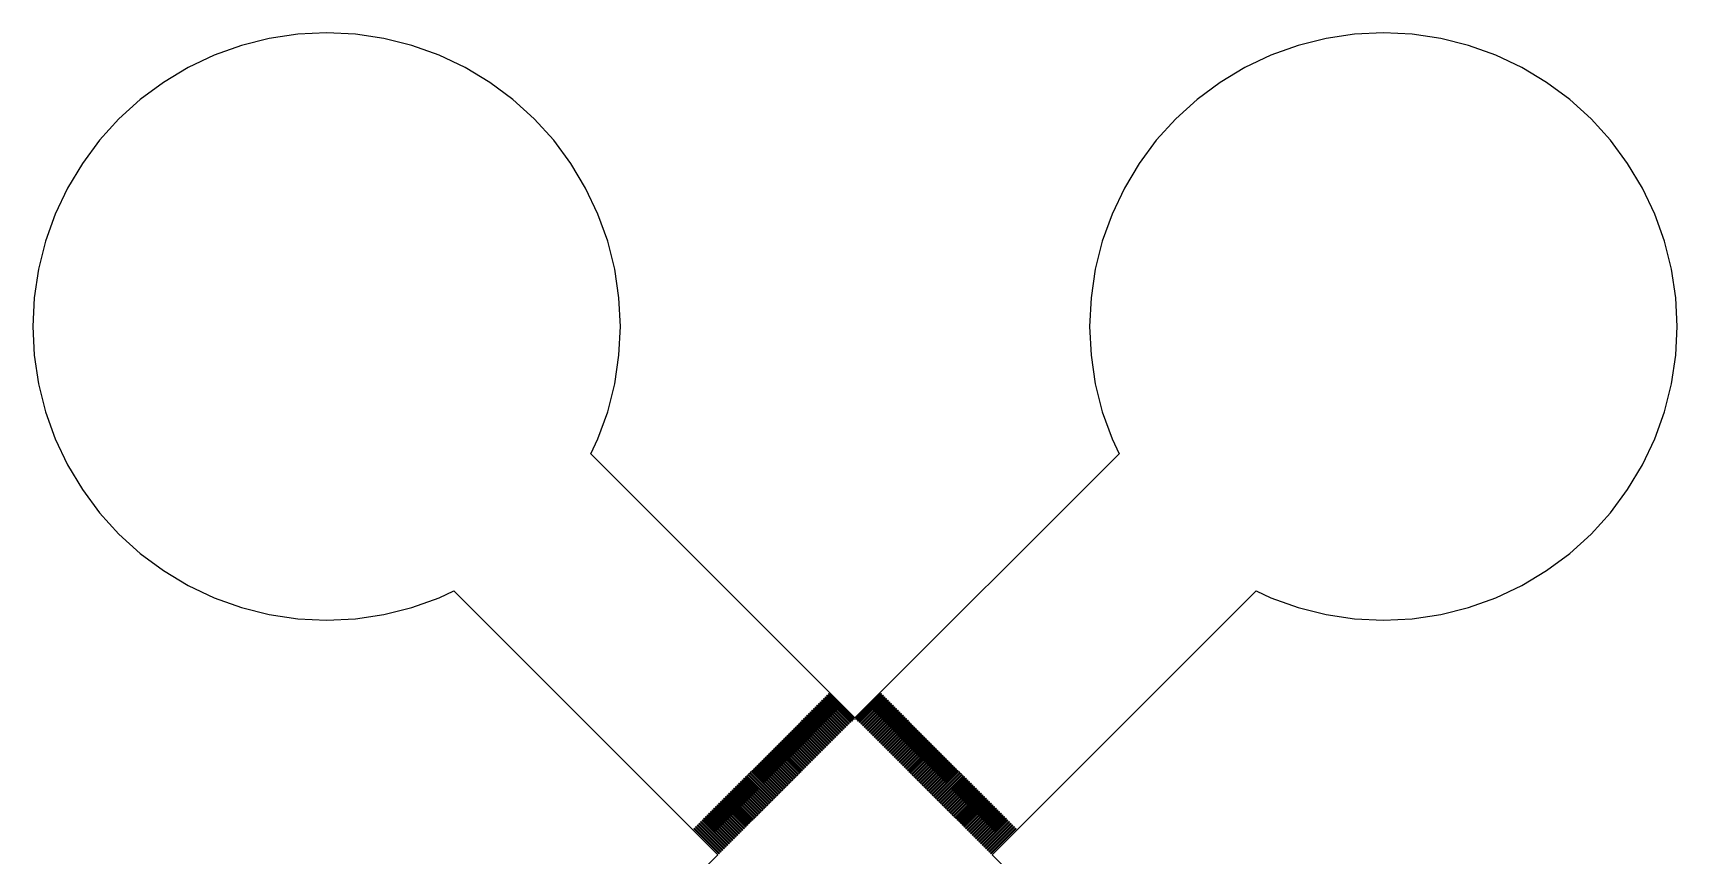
# Model space of a CAD drawing. Extents: x -73 to 181, y -8 to 80.
# Drawn here: x 2 to 16, y 63 to 70 of the extents above; entities that cross this region are included whole.
import ezdxf

# ---------------------------------------------------------------- set-up
doc = ezdxf.new("R2010")
doc.units = 0

msp = doc.modelspace()

# ---------------------------------------------------------------- linework, layer by layer
for p, q in [((4.25775, 69.9851), (4.01508, 69.9491)), ((4.50279, 69.9972), (4.25775, 69.9851)), ((4.74786, 69.9851), (4.50279, 69.9972)), ((4.99052, 69.9491), (4.74786, 69.9851)), ((13.2521, 69.9851), (13.0095, 69.9491)), ((13.4972, 69.9972), (13.2521, 69.9851)), ((13.7422, 69.9851), (13.4972, 69.9972)), ((13.9849, 69.9491), (13.7422, 69.9851)), ((3.77708, 69.8895), (3.54608, 69.8069)), ((4.01508, 69.9491), (3.77708, 69.8895)), ((5.22852, 69.8895), (4.99052, 69.9491)), ((5.45952, 69.8069), (5.22852, 69.8895)), ((12.7715, 69.8895), (12.5405, 69.8069)), ((13.0095, 69.9491), (12.7715, 69.8895)), ((14.2229, 69.8895), (13.9849, 69.9491)), ((14.4539, 69.8069), (14.2229, 69.8895)), ((3.3243, 69.702), (3.11388, 69.5759)), ((3.54608, 69.8069), (3.3243, 69.702)), ((5.6813, 69.702), (5.45952, 69.8069)), ((5.89172, 69.5759), (5.6813, 69.702)), ((12.3187, 69.702), (12.1083, 69.5759)), ((12.5405, 69.8069), (12.3187, 69.702)), ((14.6757, 69.702), (14.4539, 69.8069)), ((14.8861, 69.5759), (14.6757, 69.702)), ((3.11388, 69.5759), (2.91681, 69.4297)), ((6.08879, 69.4297), (5.89172, 69.5759)), ((12.1083, 69.5759), (11.9112, 69.4297)), ((15.0832, 69.4297), (14.8861, 69.5759)), ((2.91681, 69.4297), (2.73503, 69.265)), ((6.27058, 69.265), (6.08879, 69.4297)), ((11.9112, 69.4297), (11.7294, 69.265)), ((15.265, 69.265), (15.0832, 69.4297)), ((2.73503, 69.265), (2.57027, 69.0832)), ((6.43535, 69.0832), (6.27058, 69.265)), ((11.7294, 69.265), (11.5647, 69.0832)), ((15.4297, 69.0832), (15.265, 69.265)), ((2.57027, 69.0832), (2.42413, 68.8861)), ((6.58148, 68.8861), (6.43535, 69.0832)), ((11.5647, 69.0832), (11.4185, 68.8861)), ((15.5759, 68.8861), (15.4297, 69.0832)), ((2.42413, 68.8861), (2.29799, 68.6757)), ((6.70761, 68.6757), (6.58148, 68.8861)), ((11.4185, 68.8861), (11.2924, 68.6757)), ((15.702, 68.6757), (15.5759, 68.8861)), ((2.29799, 68.6757), (2.19312, 68.4539)), ((6.8125, 68.4539), (6.70761, 68.6757)), ((11.2924, 68.6757), (11.1875, 68.4539)), ((15.8069, 68.4539), (15.702, 68.6757)), ((2.19312, 68.4539), (2.11046, 68.2229)), ((6.89516, 68.2229), (6.8125, 68.4539)), ((11.1875, 68.4539), (11.1048, 68.2229)), ((15.8895, 68.2229), (15.8069, 68.4539)), ((2.11046, 68.2229), (2.05084, 67.9849)), ((6.95476, 67.9849), (6.89516, 68.2229)), ((11.1048, 68.2229), (11.0452, 67.9849)), ((15.9491, 67.9849), (15.8895, 68.2229)), ((2.05084, 67.9849), (2.01485, 67.7422)), ((6.99078, 67.7422), (6.95476, 67.9849)), ((11.0452, 67.9849), (11.0092, 67.7422)), ((15.9851, 67.7422), (15.9491, 67.9849)), ((2.01485, 67.7422), (2.00281, 67.4972)), ((7.00281, 67.4972), (6.99078, 67.7422)), ((11.0092, 67.7422), (10.9972, 67.4972)), ((15.9972, 67.4972), (15.9851, 67.7422)), ((2.00281, 67.4972), (2.01485, 67.2521)), ((6.99077, 67.2521), (7.00281, 67.4972)), ((10.9972, 67.4972), (11.0092, 67.2521)), ((15.9851, 67.2521), (15.9972, 67.4972)), ((2.01485, 67.2521), (2.05084, 67.0095)), ((6.95477, 67.0094), (6.99077, 67.2521)), ((11.0092, 67.2521), (11.0452, 67.0094)), ((15.9491, 67.0095), (15.9851, 67.2521)), ((2.05084, 67.0095), (2.11046, 66.7715)), ((6.89516, 66.7715), (6.95477, 67.0094)), ((11.0452, 67.0094), (11.1048, 66.7715)), ((15.8895, 66.7715), (15.9491, 67.0095)), ((2.11046, 66.7715), (2.19312, 66.5405)), ((6.8125, 66.5405), (6.89516, 66.7715)), ((11.1048, 66.7715), (11.1875, 66.5405)), ((15.8069, 66.5405), (15.8895, 66.7715)), ((2.19312, 66.5405), (2.29799, 66.3187)), ((6.7527, 66.414), (6.8125, 66.5405)), ((11.1875, 66.5405), (11.2473, 66.414)), ((15.702, 66.3187), (15.8069, 66.5405)), ((9, 64.1667), (6.7527, 66.414)), ((11.2473, 66.414), (9, 64.1667)), ((2.29799, 66.3187), (2.42413, 66.1083)), ((15.5759, 66.1083), (15.702, 66.3187)), ((2.42413, 66.1083), (2.57027, 65.9112)), ((15.4297, 65.9112), (15.5759, 66.1083)), ((2.57027, 65.9112), (2.73503, 65.7294)), ((15.265, 65.7294), (15.4297, 65.9112)), ((2.73503, 65.7294), (2.91682, 65.5647)), ((15.0832, 65.5647), (15.265, 65.7294)), ((2.91682, 65.5647), (3.11388, 65.4185)), ((14.8861, 65.4185), (15.0832, 65.5647)), ((3.11388, 65.4185), (3.32431, 65.2924)), ((14.6757, 65.2924), (14.8861, 65.4185)), ((3.32431, 65.2924), (3.5461, 65.1875)), ((5.45953, 65.1875), (5.58597, 65.2473)), ((5.58597, 65.2473), (7.83327, 63)), ((10.1667, 63), (12.414, 65.2473)), ((12.414, 65.2473), (12.5405, 65.1875)), ((14.4539, 65.1875), (14.6757, 65.2924)), ((3.5461, 65.1875), (3.7771, 65.1048)), ((3.7771, 65.1048), (4.01508, 65.0452)), ((4.99055, 65.0452), (5.22853, 65.1048)), ((5.22853, 65.1048), (5.45953, 65.1875)), ((12.5405, 65.1875), (12.7715, 65.1048)), ((12.7715, 65.1048), (13.0094, 65.0452)), ((13.9849, 65.0452), (14.2229, 65.1048)), ((14.2229, 65.1048), (14.4539, 65.1875)), ((4.01508, 65.0452), (4.25777, 65.0092)), ((4.25777, 65.0092), (4.50282, 64.9972)), ((4.50282, 64.9972), (4.74788, 65.0092)), ((4.74788, 65.0092), (4.99055, 65.0452)), ((13.0094, 65.0452), (13.2521, 65.0092)), ((13.2521, 65.0092), (13.4972, 64.9972)), ((13.4972, 64.9972), (13.7422, 65.0092)), ((13.7422, 65.0092), (13.9849, 65.0452)), ((8.64645, 64.2374), (8.65352, 64.2445)), ((8.85857, 64.0253), (8.64645, 64.2374)), ((8.65352, 64.2445), (8.86565, 64.0324)), ((8.66058, 64.2516), (8.66766, 64.2586)), ((8.87271, 64.0394), (8.66058, 64.2516)), ((8.66766, 64.2586), (8.87979, 64.0465)), ((8.67473, 64.2657), (8.68179, 64.2728)), ((8.88686, 64.0536), (8.67473, 64.2657)), ((8.68179, 64.2728), (8.89392, 64.0606)), ((8.68887, 64.2798), (8.69594, 64.2869)), ((8.901, 64.0677), (8.68887, 64.2798)), ((8.69594, 64.2869), (8.90807, 64.0748)), ((8.703, 64.294), (8.71008, 64.3011)), ((8.91513, 64.0818), (8.703, 64.294)), ((8.71008, 64.3011), (8.92221, 64.0889)), ((8.71715, 64.3081), (8.72423, 64.3152)), ((8.92928, 64.096), (8.71715, 64.3081)), ((8.72423, 64.3152), (8.93634, 64.1031)), ((8.73129, 64.3223), (8.73837, 64.3293)), ((8.94342, 64.1101), (8.73129, 64.3223)), ((8.73837, 64.3293), (8.95049, 64.1172)), ((8.74544, 64.3364), (8.75252, 64.3435)), ((8.95757, 64.1243), (8.74544, 64.3364)), ((8.75252, 64.3435), (8.96463, 64.1314)), ((8.75958, 64.3506), (8.76666, 64.3576)), ((8.97169, 64.1384), (8.75958, 64.3506)), ((8.76666, 64.3576), (8.97878, 64.1455)), ((8.77373, 64.3647), (8.78079, 64.3718)), ((8.98584, 64.1526), (8.77373, 64.3647)), ((8.78079, 64.3718), (8.99292, 64.1596)), ((9.00708, 64.1596), (9.21921, 64.3718)), ((9.22627, 64.3647), (9.01414, 64.1526)), ((9.02121, 64.1455), (9.23334, 64.3576)), ((9.24042, 64.3506), (9.02829, 64.1384)), ((9.03535, 64.1314), (9.24748, 64.3435)), ((9.25455, 64.3364), (9.04242, 64.1243)), ((9.0495, 64.1172), (9.26163, 64.3293)), ((9.26869, 64.3223), (9.05656, 64.1102)), ((9.06364, 64.1031), (9.27577, 64.3152)), ((9.28284, 64.3081), (9.07071, 64.096)), ((9.07777, 64.0889), (9.2899, 64.3011)), ((9.29698, 64.294), (9.08485, 64.0819)), ((9.09192, 64.0748), (9.30405, 64.2869)), ((9.31113, 64.2799), (9.099, 64.0677)), ((9.10606, 64.0607), (9.31819, 64.2728)), ((9.32527, 64.2657), (9.11314, 64.0536)), ((9.12021, 64.0465), (9.33234, 64.2586)), ((9.33942, 64.2516), (9.12729, 64.0394)), ((9.13435, 64.0324), (9.34648, 64.2445)), ((9.35355, 64.2374), (9.14142, 64.0253)), ((9.21921, 64.3718), (9.22627, 64.3647)), ((9.23334, 64.3576), (9.24042, 64.3506)), ((9.24748, 64.3435), (9.25455, 64.3364)), ((9.26163, 64.3293), (9.26869, 64.3223)), ((9.27577, 64.3152), (9.28284, 64.3081)), ((9.2899, 64.3011), (9.29698, 64.294)), ((9.30405, 64.2869), (9.31113, 64.2799)), ((9.31819, 64.2728), (9.32527, 64.2657)), ((9.33234, 64.2586), (9.33942, 64.2516)), ((9.34648, 64.2445), (9.35355, 64.2374)), ((8.50502, 64.096), (8.5121, 64.1031)), ((8.71715, 63.8839), (8.50502, 64.096)), ((8.5121, 64.1031), (8.72423, 63.8909)), ((8.51917, 64.1101), (8.52623, 64.1172)), ((8.73129, 63.898), (8.51917, 64.1101)), ((8.52623, 64.1172), (8.73836, 63.9051)), ((8.53331, 64.1243), (8.54037, 64.1313)), ((8.74544, 63.9122), (8.53331, 64.1243)), ((8.54037, 64.1313), (8.7525, 63.9192)), ((8.54744, 64.1384), (8.55452, 64.1455)), ((8.75957, 63.9263), (8.54744, 64.1384)), ((8.55452, 64.1455), (8.76665, 63.9334)), ((8.56158, 64.1526), (8.56866, 64.1596)), ((8.77371, 63.9404), (8.56158, 64.1526)), ((8.56866, 64.1596), (8.78079, 63.9475)), ((8.57573, 64.1667), (8.58281, 64.1738)), ((8.78786, 63.9546), (8.57573, 64.1667)), ((8.58281, 64.1738), (8.79492, 63.9617)), ((8.58987, 64.1808), (8.59695, 64.1879)), ((8.802, 63.9687), (8.58987, 64.1808)), ((8.59695, 64.1879), (8.80907, 63.9758)), ((8.60402, 64.195), (8.6111, 64.2021)), ((8.81613, 63.9829), (8.60402, 64.195)), ((8.6111, 64.2021), (8.82321, 63.9899)), ((8.61816, 64.2091), (8.62523, 64.2162)), ((8.83028, 63.997), (8.61816, 64.2091)), ((8.62523, 64.2162), (8.83736, 64.0041)), ((8.63231, 64.2233), (8.63937, 64.2303)), ((8.84442, 64.0112), (8.63231, 64.2233)), ((8.63937, 64.2303), (8.8515, 64.0182)), ((8.93634, 64.1031), (8.92928, 64.096)), ((8.95049, 64.1172), (8.94342, 64.1101)), ((8.96463, 64.1314), (8.95757, 64.1243)), ((8.97878, 64.1455), (8.97169, 64.1384)), ((8.99292, 64.1596), (8.98584, 64.1526)), ((9.01414, 64.1526), (9.00708, 64.1596)), ((9.02829, 64.1384), (9.02121, 64.1455)), ((9.04242, 64.1243), (9.03535, 64.1314)), ((9.05656, 64.1102), (9.0495, 64.1172)), ((9.07071, 64.096), (9.06364, 64.1031)), ((9.1485, 64.0182), (9.36063, 64.2303)), ((9.36769, 64.2233), (9.15556, 64.0112)), ((9.16264, 64.0041), (9.37477, 64.2162)), ((9.38184, 64.2091), (9.16971, 63.997)), ((9.17677, 63.9899), (9.3889, 64.2021)), ((9.39598, 64.195), (9.18385, 63.9829)), ((9.19092, 63.9758), (9.40305, 64.1879)), ((9.41011, 64.1809), (9.19798, 63.9687)), ((9.20506, 63.9617), (9.41719, 64.1738)), ((9.42426, 64.1667), (9.21213, 63.9546)), ((9.21921, 63.9475), (9.43134, 64.1597)), ((9.4384, 64.1526), (9.22627, 63.9404)), ((9.23335, 63.9334), (9.44548, 64.1455)), ((9.45255, 64.1384), (9.24042, 63.9263)), ((9.2475, 63.9192), (9.45963, 64.1314)), ((9.46669, 64.1243), (9.25456, 63.9122)), ((9.26164, 63.9051), (9.47377, 64.1172)), ((9.48083, 64.1101), (9.26871, 63.898)), ((9.27577, 63.8909), (9.4879, 64.1031)), ((9.49498, 64.096), (9.28285, 63.8839)), ((9.36063, 64.2303), (9.36769, 64.2233)), ((9.37477, 64.2162), (9.38184, 64.2091)), ((9.3889, 64.2021), (9.39598, 64.195)), ((9.40305, 64.1879), (9.41011, 64.1809)), ((9.41719, 64.1738), (9.42426, 64.1667)), ((9.43134, 64.1597), (9.4384, 64.1526)), ((9.44548, 64.1455), (9.45255, 64.1384)), ((9.45963, 64.1314), (9.46669, 64.1243)), ((9.47377, 64.1172), (9.48083, 64.1101)), ((9.4879, 64.1031), (9.49498, 64.096)), ((8.3636, 63.9546), (8.37067, 63.9616)), ((8.57573, 63.7424), (8.3636, 63.9546)), ((8.37067, 63.9616), (8.58279, 63.7495)), ((8.37775, 63.9687), (8.38481, 63.9758)), ((8.58987, 63.7566), (8.37775, 63.9687)), ((8.38481, 63.9758), (8.59694, 63.7637)), ((8.39189, 63.9829), (8.39896, 63.9899)), ((8.60402, 63.7707), (8.39189, 63.9829)), ((8.39896, 63.9899), (8.61108, 63.7778)), ((8.40602, 63.997), (8.4131, 64.0041)), ((8.61815, 63.7849), (8.40602, 63.997)), ((8.4131, 64.0041), (8.62523, 63.7919)), ((8.42017, 64.0111), (8.42723, 64.0182)), ((8.63229, 63.799), (8.42017, 64.0111)), ((8.42723, 64.0182), (8.63936, 63.8061)), ((8.43431, 64.0253), (8.44138, 64.0323)), ((8.64644, 63.8132), (8.43431, 64.0253)), ((8.44138, 64.0323), (8.6535, 63.8202)), ((8.44846, 64.0394), (8.45552, 64.0465)), ((8.66057, 63.8273), (8.44846, 64.0394)), ((8.45552, 64.0465), (8.66765, 63.8344)), ((8.4626, 64.0536), (8.46967, 64.0606)), ((8.67471, 63.8414), (8.4626, 64.0536)), ((8.46967, 64.0606), (8.68179, 63.8485)), ((8.47675, 64.0677), (8.48381, 64.0748)), ((8.68886, 63.8556), (8.47675, 64.0677)), ((8.48381, 64.0748), (8.69594, 63.8627)), ((8.49089, 64.0819), (8.49796, 64.0889)), ((8.703, 63.8697), (8.49089, 64.0819)), ((8.49796, 64.0889), (8.71008, 63.8768)), ((8.79492, 63.9617), (8.78786, 63.9546)), ((8.80907, 63.9758), (8.802, 63.9687)), ((8.82321, 63.9899), (8.81613, 63.9829)), ((8.83736, 64.0041), (8.83028, 63.997)), ((8.8515, 64.0182), (8.84442, 64.0112)), ((8.86565, 64.0324), (8.85857, 64.0253)), ((8.87979, 64.0465), (8.87271, 64.0394)), ((8.89392, 64.0606), (8.88686, 64.0536)), ((8.90807, 64.0748), (8.901, 64.0677)), ((8.92221, 64.0889), (8.91513, 64.0818)), ((9.08485, 64.0819), (9.07777, 64.0889)), ((9.099, 64.0677), (9.09192, 64.0748)), ((9.11314, 64.0536), (9.10606, 64.0607)), ((9.12729, 64.0394), (9.12021, 64.0465)), ((9.14142, 64.0253), (9.13435, 64.0324)), ((9.15556, 64.0112), (9.1485, 64.0182)), ((9.16971, 63.997), (9.16264, 64.0041)), ((9.18385, 63.9829), (9.17677, 63.9899)), ((9.19798, 63.9687), (9.19092, 63.9758)), ((9.21213, 63.9546), (9.20506, 63.9617)), ((9.28992, 63.8768), (9.50204, 64.0889)), ((9.50911, 64.0819), (9.29698, 63.8697)), ((9.30406, 63.8627), (9.51619, 64.0748)), ((9.52325, 64.0677), (9.31113, 63.8556)), ((9.31819, 63.8485), (9.53032, 64.0607)), ((9.5374, 64.0536), (9.32527, 63.8414)), ((9.33234, 63.8344), (9.54446, 64.0465)), ((9.55154, 64.0394), (9.33942, 63.8273)), ((9.34648, 63.8202), (9.55861, 64.0324)), ((9.56567, 64.0253), (9.35355, 63.8132)), ((9.36063, 63.8061), (9.57275, 64.0182)), ((9.57982, 64.0112), (9.36769, 63.799)), ((9.37477, 63.792), (9.5869, 64.0041)), ((9.59396, 63.997), (9.38184, 63.7849)), ((9.38892, 63.7778), (9.60104, 63.9899)), ((9.60811, 63.9829), (9.39598, 63.7707)), ((9.40306, 63.7637), (9.61519, 63.9758)), ((9.62225, 63.9687), (9.41013, 63.7566)), ((9.41721, 63.7495), (9.62933, 63.9617)), ((9.6364, 63.9546), (9.42427, 63.7424)), ((9.50204, 64.0889), (9.50911, 64.0819)), ((9.51619, 64.0748), (9.52325, 64.0677)), ((9.53032, 64.0607), (9.5374, 64.0536)), ((9.54446, 64.0465), (9.55154, 64.0394)), ((9.55861, 64.0324), (9.56567, 64.0253)), ((9.57275, 64.0182), (9.57982, 64.0112)), ((9.5869, 64.0041), (9.59396, 63.997)), ((9.60104, 63.9899), (9.60811, 63.9829)), ((9.61519, 63.9758), (9.62225, 63.9687)), ((9.62933, 63.9617), (9.6364, 63.9546)), ((8.22218, 63.8132), (8.22925, 63.8202)), ((8.22925, 63.8202), (8.44138, 63.6081)), ((8.23633, 63.8273), (8.24339, 63.8344)), ((8.44846, 63.6152), (8.23633, 63.8273)), ((8.24339, 63.8344), (8.45552, 63.6222)), ((8.25046, 63.8414), (8.25754, 63.8485)), ((8.46259, 63.6293), (8.25046, 63.8414)), ((8.25754, 63.8485), (8.46967, 63.6364)), ((8.2646, 63.8556), (8.27167, 63.8626)), ((8.47673, 63.6434), (8.2646, 63.8556)), ((8.27167, 63.8626), (8.4838, 63.6505)), ((8.27875, 63.8697), (8.28581, 63.8768)), ((8.49088, 63.6576), (8.27875, 63.8697)), ((8.28581, 63.8768), (8.49794, 63.6647)), ((8.29289, 63.8839), (8.29996, 63.8909)), ((8.50502, 63.6717), (8.29289, 63.8839)), ((8.29996, 63.8909), (8.51208, 63.6788)), ((8.30704, 63.898), (8.3141, 63.9051)), ((8.51915, 63.6859), (8.30704, 63.898)), ((8.3141, 63.9051), (8.52623, 63.6929)), ((8.32118, 63.9122), (8.32825, 63.9192)), ((8.53329, 63.7), (8.32118, 63.9122)), ((8.32825, 63.9192), (8.54036, 63.7071)), ((8.33533, 63.9263), (8.34239, 63.9334)), ((8.54744, 63.7142), (8.33533, 63.9263)), ((8.34239, 63.9334), (8.5545, 63.7212)), ((8.34946, 63.9404), (8.35654, 63.9475)), ((8.56158, 63.7283), (8.34946, 63.9404)), ((8.35654, 63.9475), (8.56865, 63.7354)), ((8.6535, 63.8202), (8.64644, 63.8132)), ((8.66765, 63.8344), (8.66057, 63.8273)), ((8.68179, 63.8485), (8.67471, 63.8414)), ((8.69594, 63.8627), (8.68886, 63.8556)), ((8.71008, 63.8768), (8.703, 63.8697)), ((8.72423, 63.8909), (8.71715, 63.8839)), ((8.73836, 63.9051), (8.73129, 63.898)), ((8.7525, 63.9192), (8.74544, 63.9122)), ((8.76665, 63.9334), (8.75957, 63.9263)), ((8.78079, 63.9475), (8.77371, 63.9404)), ((9.22627, 63.9404), (9.21921, 63.9475)), ((9.24042, 63.9263), (9.23335, 63.9334)), ((9.25456, 63.9122), (9.2475, 63.9192)), ((9.26871, 63.898), (9.26164, 63.9051)), ((9.28285, 63.8839), (9.27577, 63.8909)), ((9.29698, 63.8697), (9.28992, 63.8768)), ((9.31113, 63.8556), (9.30406, 63.8627)), ((9.32527, 63.8414), (9.31819, 63.8485)), ((9.33942, 63.8273), (9.33234, 63.8344)), ((9.35355, 63.8132), (9.34648, 63.8202)), ((9.43134, 63.7354), (9.64346, 63.9475)), ((9.65054, 63.9404), (9.43842, 63.7283)), ((9.44548, 63.7212), (9.65761, 63.9334)), ((9.66467, 63.9263), (9.45255, 63.7142)), ((9.45963, 63.7071), (9.67175, 63.9192)), ((9.67882, 63.9122), (9.46669, 63.7)), ((9.47375, 63.693), (9.68588, 63.9051)), ((9.69296, 63.898), (9.48083, 63.6859)), ((9.4879, 63.6788), (9.70003, 63.8909)), ((9.70709, 63.8839), (9.49496, 63.6718)), ((9.50204, 63.6647), (9.71417, 63.8768)), ((9.72124, 63.8697), (9.50911, 63.6576)), ((9.51619, 63.6505), (9.72832, 63.8627)), ((9.73538, 63.8556), (9.52325, 63.6435)), ((9.53033, 63.6364), (9.74246, 63.8485)), ((9.74954, 63.8414), (9.53741, 63.6293)), ((9.54448, 63.6222), (9.75661, 63.8344)), ((9.76367, 63.8273), (9.55154, 63.6152)), ((9.55862, 63.6081), (9.77075, 63.8202)), ((9.64346, 63.9475), (9.65054, 63.9404)), ((9.65761, 63.9334), (9.66467, 63.9263)), ((9.67175, 63.9192), (9.67882, 63.9122)), ((9.68588, 63.9051), (9.69296, 63.898)), ((9.70003, 63.8909), (9.70709, 63.8839)), ((9.71417, 63.8768), (9.72124, 63.8697)), ((9.72832, 63.8627), (9.73538, 63.8556)), ((9.74246, 63.8485), (9.74954, 63.8414)), ((9.75661, 63.8344), (9.76367, 63.8273)), ((9.77075, 63.8202), (9.77782, 63.8132)), ((8.08078, 63.6718), (8.08784, 63.6788)), ((8.08784, 63.6788), (8.29996, 63.4667)), ((8.09491, 63.6859), (8.10199, 63.693)), ((8.30704, 63.4738), (8.09491, 63.6859)), ((8.10199, 63.693), (8.3141, 63.4808)), ((8.10905, 63.7), (8.11612, 63.7071)), ((8.32118, 63.4879), (8.10905, 63.7)), ((8.11612, 63.7071), (8.32825, 63.495)), ((8.1232, 63.7142), (8.13026, 63.7212)), ((8.33533, 63.502), (8.1232, 63.7142)), ((8.13026, 63.7212), (8.34239, 63.5091)), ((8.13734, 63.7283), (8.14441, 63.7354)), ((8.34947, 63.5162), (8.13734, 63.7283)), ((8.14441, 63.7354), (8.35654, 63.5233)), ((8.15147, 63.7424), (8.15855, 63.7495)), ((8.3636, 63.5303), (8.15147, 63.7424)), ((8.15855, 63.7495), (8.37068, 63.5374)), ((8.16562, 63.7566), (8.17268, 63.7637)), ((8.37775, 63.5445), (8.16562, 63.7566)), ((8.17268, 63.7637), (8.38481, 63.5515)), ((8.17976, 63.7707), (8.18683, 63.7778)), ((8.39189, 63.5586), (8.17976, 63.7707)), ((8.18683, 63.7778), (8.39896, 63.5657)), ((8.19391, 63.7849), (8.20097, 63.7919)), ((8.40602, 63.5728), (8.19391, 63.7849)), ((8.20097, 63.7919), (8.4131, 63.5798)), ((8.20804, 63.799), (8.21512, 63.8061)), ((8.42017, 63.5869), (8.20804, 63.799)), ((8.21512, 63.8061), (8.42723, 63.594)), ((8.43431, 63.601), (8.22218, 63.8132)), ((8.51208, 63.6788), (8.50502, 63.6717)), ((8.52623, 63.6929), (8.51915, 63.6859)), ((8.54036, 63.7071), (8.53329, 63.7)), ((8.5545, 63.7212), (8.54744, 63.7142)), ((8.56865, 63.7354), (8.56158, 63.7283)), ((8.58279, 63.7495), (8.57573, 63.7424)), ((8.59694, 63.7637), (8.58987, 63.7566)), ((8.61108, 63.7778), (8.60402, 63.7707)), ((8.62523, 63.7919), (8.61815, 63.7849)), ((8.63936, 63.8061), (8.63229, 63.799)), ((9.36769, 63.799), (9.36063, 63.8061)), ((9.38184, 63.7849), (9.37477, 63.792)), ((9.39598, 63.7707), (9.38892, 63.7778)), ((9.41013, 63.7566), (9.40306, 63.7637)), ((9.42427, 63.7424), (9.41721, 63.7495)), ((9.43842, 63.7283), (9.43134, 63.7354)), ((9.45255, 63.7142), (9.44548, 63.7212)), ((9.46669, 63.7), (9.45963, 63.7071)), ((9.48083, 63.6859), (9.47375, 63.693)), ((9.49496, 63.6718), (9.4879, 63.6788)), ((9.77782, 63.8132), (9.56569, 63.601)), ((9.57275, 63.594), (9.78488, 63.8061)), ((9.79196, 63.799), (9.57983, 63.5869)), ((9.58688, 63.5798), (9.79901, 63.792)), ((9.80609, 63.7849), (9.59396, 63.5728)), ((9.60103, 63.5657), (9.81316, 63.7778)), ((9.82022, 63.7708), (9.60809, 63.5586)), ((9.61517, 63.5515), (9.8273, 63.7637)), ((9.83437, 63.7566), (9.62224, 63.5445)), ((9.62932, 63.5374), (9.84145, 63.7495)), ((9.84851, 63.7425), (9.63638, 63.5303)), ((9.64346, 63.5233), (9.85559, 63.7354)), ((9.86266, 63.7283), (9.65053, 63.5162)), ((9.65761, 63.5091), (9.86974, 63.7212)), ((9.8768, 63.7142), (9.66467, 63.502)), ((9.67175, 63.495), (9.88388, 63.7071)), ((9.89095, 63.7), (9.67882, 63.4879)), ((9.68588, 63.4808), (9.89801, 63.693)), ((9.90509, 63.6859), (9.69296, 63.4738)), ((9.70003, 63.4667), (9.91216, 63.6788)), ((9.78488, 63.8061), (9.79196, 63.799)), ((9.79901, 63.792), (9.80609, 63.7849)), ((9.81316, 63.7778), (9.82022, 63.7708)), ((9.8273, 63.7637), (9.83437, 63.7566)), ((9.84145, 63.7495), (9.84851, 63.7425)), ((9.85559, 63.7354), (9.86266, 63.7283)), ((9.86974, 63.7212), (9.8768, 63.7142)), ((9.88388, 63.7071), (9.89095, 63.7)), ((9.89801, 63.693), (9.90509, 63.6859)), ((9.91216, 63.6788), (9.91922, 63.6718)), ((7.93935, 63.5303), (7.94643, 63.5374)), ((7.94643, 63.5374), (8.15854, 63.3253)), ((7.95349, 63.5445), (7.96057, 63.5515)), ((8.16562, 63.3323), (7.95349, 63.5445)), ((7.96057, 63.5515), (8.17268, 63.3394)), ((7.96764, 63.5586), (7.9747, 63.5657)), ((8.17976, 63.3465), (7.96764, 63.5586)), ((7.9747, 63.5657), (8.18683, 63.3535)), ((7.98178, 63.5728), (7.98885, 63.5798)), ((8.19391, 63.3606), (7.98178, 63.5728)), ((7.98885, 63.5798), (8.20097, 63.3677)), ((7.99591, 63.5869), (8.00299, 63.594)), ((8.20804, 63.3748), (7.99591, 63.5869)), ((8.00299, 63.594), (8.21512, 63.3818)), ((8.01006, 63.601), (8.01712, 63.6081)), ((8.22218, 63.3889), (8.01006, 63.601)), ((8.01712, 63.6081), (8.22925, 63.396)), ((8.0242, 63.6152), (8.03127, 63.6222)), ((8.23633, 63.403), (8.0242, 63.6152)), ((8.03127, 63.6222), (8.24339, 63.4101)), ((8.03835, 63.6293), (8.04541, 63.6364)), ((8.25047, 63.4172), (8.03835, 63.6293)), ((8.04541, 63.6364), (8.25754, 63.4243)), ((8.05249, 63.6435), (8.05956, 63.6505)), ((8.2646, 63.4313), (8.05249, 63.6435)), ((8.05956, 63.6505), (8.27168, 63.4384)), ((8.06664, 63.6576), (8.0737, 63.6647)), ((8.27875, 63.4455), (8.06664, 63.6576)), ((8.0737, 63.6647), (8.28581, 63.4525)), ((8.29289, 63.4596), (8.08078, 63.6718)), ((8.37068, 63.5374), (8.3636, 63.5303)), ((8.38481, 63.5515), (8.37775, 63.5445)), ((8.39896, 63.5657), (8.39189, 63.5586)), ((8.4131, 63.5798), (8.40602, 63.5728)), ((8.42723, 63.594), (8.42017, 63.5869)), ((8.44138, 63.6081), (8.43431, 63.601)), ((8.45552, 63.6222), (8.44846, 63.6152)), ((8.46967, 63.6364), (8.46259, 63.6293)), ((8.4838, 63.6505), (8.47673, 63.6434)), ((8.49794, 63.6647), (8.49088, 63.6576)), ((9.50911, 63.6576), (9.50204, 63.6647)), ((9.52325, 63.6435), (9.51619, 63.6505)), ((9.53741, 63.6293), (9.53033, 63.6364)), ((9.55154, 63.6152), (9.54448, 63.6222)), ((9.56569, 63.601), (9.55862, 63.6081)), ((9.57983, 63.5869), (9.57275, 63.594)), ((9.59396, 63.5728), (9.58688, 63.5798)), ((9.60809, 63.5586), (9.60103, 63.5657)), ((9.62224, 63.5445), (9.61517, 63.5515)), ((9.63638, 63.5303), (9.62932, 63.5374)), ((9.91922, 63.6718), (9.70709, 63.4596)), ((9.71417, 63.4525), (9.9263, 63.6647)), ((9.93336, 63.6576), (9.72124, 63.4455)), ((9.7283, 63.4384), (9.94043, 63.6505)), ((9.94751, 63.6435), (9.73538, 63.4313)), ((9.74245, 63.4243), (9.95457, 63.6364)), ((9.96165, 63.6293), (9.74953, 63.4172)), ((9.75659, 63.4101), (9.96872, 63.6223)), ((9.9758, 63.6152), (9.76367, 63.4031)), ((9.77074, 63.396), (9.98286, 63.6081)), ((9.98994, 63.601), (9.77782, 63.3889)), ((9.78488, 63.3818), (9.99701, 63.594)), ((10.0041, 63.5869), (9.79196, 63.3748)), ((9.79903, 63.3677), (10.0112, 63.5798)), ((10.0182, 63.5728), (9.80609, 63.3606)), ((9.81317, 63.3535), (10.0253, 63.5657)), ((10.0324, 63.5586), (9.82024, 63.3465)), ((9.8273, 63.3394), (10.0394, 63.5515)), ((10.0465, 63.5445), (9.83438, 63.3323)), ((9.84145, 63.3253), (10.0536, 63.5374)), ((9.9263, 63.6647), (9.93336, 63.6576)), ((9.94043, 63.6505), (9.94751, 63.6435)), ((9.95457, 63.6364), (9.96165, 63.6293)), ((9.96872, 63.6223), (9.9758, 63.6152)), ((9.98286, 63.6081), (9.98994, 63.601)), ((9.99701, 63.594), (10.0041, 63.5869)), ((10.0112, 63.5798), (10.0182, 63.5728)), ((10.0253, 63.5657), (10.0324, 63.5586)), ((10.0394, 63.5515), (10.0465, 63.5445)), ((10.0536, 63.5374), (10.0607, 63.5303)), ((7.79793, 63.3889), (7.80501, 63.396)), ((7.80501, 63.396), (8.01712, 63.1839)), ((7.81207, 63.403), (7.81914, 63.4101)), ((8.02419, 63.1909), (7.81207, 63.403)), ((7.81914, 63.4101), (8.03127, 63.198)), ((7.82622, 63.4172), (7.83328, 63.4243)), ((8.03833, 63.2051), (7.82622, 63.4172)), ((7.83328, 63.4243), (8.04541, 63.2121)), ((7.84035, 63.4313), (7.84743, 63.4384)), ((8.05247, 63.2192), (7.84035, 63.4313)), ((7.84743, 63.4384), (8.05956, 63.2263)), ((7.85449, 63.4455), (7.86157, 63.4525)), ((8.06662, 63.2333), (7.85449, 63.4455)), ((7.86157, 63.4525), (8.0737, 63.2404)), ((7.86864, 63.4596), (7.8757, 63.4667)), ((8.08076, 63.2475), (7.86864, 63.4596)), ((7.8757, 63.4667), (8.08783, 63.2545)), ((7.88278, 63.4738), (7.88985, 63.4808)), ((8.09491, 63.2616), (7.88278, 63.4738)), ((7.88985, 63.4808), (8.10197, 63.2687)), ((7.89691, 63.4879), (7.90399, 63.495)), ((8.10904, 63.2758), (7.89691, 63.4879)), ((7.90399, 63.495), (8.11612, 63.2828)), ((7.91106, 63.502), (7.91814, 63.5091)), ((8.12318, 63.2899), (7.91106, 63.502)), ((7.91814, 63.5091), (8.13025, 63.297)), ((7.9252, 63.5162), (7.93228, 63.5233)), ((8.13733, 63.304), (7.9252, 63.5162)), ((7.93228, 63.5233), (8.14439, 63.3111)), ((8.15147, 63.3182), (7.93935, 63.5303)), ((8.22925, 63.396), (8.22218, 63.3889)), ((8.24339, 63.4101), (8.23633, 63.403)), ((8.25754, 63.4243), (8.25047, 63.4172)), ((8.27168, 63.4384), (8.2646, 63.4313)), ((8.28581, 63.4525), (8.27875, 63.4455)), ((8.29996, 63.4667), (8.29289, 63.4596)), ((8.3141, 63.4808), (8.30704, 63.4738)), ((8.32825, 63.495), (8.32118, 63.4879)), ((8.34239, 63.5091), (8.33533, 63.502)), ((8.35654, 63.5233), (8.34947, 63.5162)), ((9.65053, 63.5162), (9.64346, 63.5233)), ((9.66467, 63.502), (9.65761, 63.5091)), ((9.67882, 63.4879), (9.67175, 63.495)), ((9.69296, 63.4738), (9.68588, 63.4808)), ((9.70709, 63.4596), (9.70003, 63.4667)), ((9.72124, 63.4455), (9.71417, 63.4525)), ((9.73538, 63.4313), (9.7283, 63.4384)), ((9.74953, 63.4172), (9.74245, 63.4243)), ((9.76367, 63.4031), (9.75659, 63.4101)), ((9.77782, 63.3889), (9.77074, 63.396)), ((10.0607, 63.5303), (9.84853, 63.3182)), ((9.85559, 63.3111), (10.0677, 63.5233)), ((10.0748, 63.5162), (9.86266, 63.3041)), ((9.86974, 63.297), (10.0819, 63.5091)), ((10.0889, 63.502), (9.8768, 63.2899)), ((9.88387, 63.2829), (10.096, 63.495)), ((10.1031, 63.4879), (9.89095, 63.2758)), ((9.89801, 63.2687), (10.1101, 63.4808)), ((10.1172, 63.4738), (9.90509, 63.2616)), ((9.91216, 63.2546), (10.1243, 63.4667)), ((10.1314, 63.4596), (9.91924, 63.2475)), ((9.9263, 63.2404), (10.1384, 63.4525)), ((10.1455, 63.4455), (9.93338, 63.2334)), ((9.94044, 63.2263), (10.1526, 63.4384)), ((10.1597, 63.4313), (9.94753, 63.2192)), ((9.95459, 63.2121), (10.1667, 63.4243)), ((10.1738, 63.4172), (9.96165, 63.2051)), ((9.96873, 63.198), (10.1809, 63.4101)), ((10.1879, 63.403), (9.9758, 63.1909)), ((9.98286, 63.1839), (10.195, 63.396)), ((10.0677, 63.5233), (10.0748, 63.5162)), ((10.0819, 63.5091), (10.0889, 63.502)), ((10.096, 63.495), (10.1031, 63.4879)), ((10.1101, 63.4808), (10.1172, 63.4738)), ((10.1243, 63.4667), (10.1314, 63.4596)), ((10.1384, 63.4525), (10.1455, 63.4455)), ((10.1526, 63.4384), (10.1597, 63.4313)), ((10.1667, 63.4243), (10.1738, 63.4172)), ((10.1809, 63.4101), (10.1879, 63.403)), ((10.195, 63.396), (10.2021, 63.3889)), ((7.67065, 63.2616), (7.67772, 63.2687)), ((7.88277, 63.0495), (7.67065, 63.2616)), ((7.67772, 63.2687), (7.88985, 63.0566)), ((7.6848, 63.2758), (7.69186, 63.2828)), ((7.89691, 63.0636), (7.6848, 63.2758)), ((7.69186, 63.2828), (7.90399, 63.0707)), ((7.69893, 63.2899), (7.70601, 63.297)), ((7.91106, 63.0778), (7.69893, 63.2899)), ((7.70601, 63.297), (7.91814, 63.0849)), ((7.71307, 63.304), (7.72014, 63.3111)), ((7.9252, 63.0919), (7.71307, 63.304)), ((7.72014, 63.3111), (7.93227, 63.099)), ((7.72722, 63.3182), (7.73428, 63.3253)), ((7.93935, 63.1061), (7.72722, 63.3182)), ((7.73428, 63.3253), (7.94641, 63.1131)), ((7.74135, 63.3323), (7.74843, 63.3394)), ((7.95348, 63.1202), (7.74135, 63.3323)), ((7.74843, 63.3394), (7.96056, 63.1273)), ((7.75549, 63.3465), (7.76257, 63.3535)), ((7.96762, 63.1343), (7.75549, 63.3465)), ((7.76257, 63.3535), (7.97469, 63.1414)), ((7.76964, 63.3606), (7.77672, 63.3677)), ((7.98177, 63.1485), (7.76964, 63.3606)), ((7.77672, 63.3677), (7.98883, 63.1556)), ((7.78378, 63.3748), (7.79086, 63.3818)), ((7.99591, 63.1626), (7.78378, 63.3748)), ((7.79086, 63.3818), (8.00298, 63.1697)), ((8.01004, 63.1768), (7.79793, 63.3889)), ((8.10197, 63.2687), (8.09491, 63.2616)), ((8.11612, 63.2828), (8.10904, 63.2758)), ((8.13025, 63.297), (8.12318, 63.2899)), ((8.14439, 63.3111), (8.13733, 63.304)), ((8.15854, 63.3253), (8.15147, 63.3182)), ((8.17268, 63.3394), (8.16562, 63.3323)), ((8.18683, 63.3535), (8.17976, 63.3465)), ((8.20097, 63.3677), (8.19391, 63.3606)), ((8.21512, 63.3818), (8.20804, 63.3748)), ((9.79196, 63.3748), (9.78488, 63.3818)), ((9.80609, 63.3606), (9.79903, 63.3677)), ((9.82024, 63.3465), (9.81317, 63.3535)), ((9.83438, 63.3323), (9.8273, 63.3394)), ((9.84853, 63.3182), (9.84145, 63.3253)), ((9.86266, 63.3041), (9.85559, 63.3111)), ((9.8768, 63.2899), (9.86974, 63.297)), ((9.89095, 63.2758), (9.88387, 63.2829)), ((9.90509, 63.2616), (9.89801, 63.2687)), ((10.2021, 63.3889), (9.98994, 63.1768)), ((9.99701, 63.1697), (10.2091, 63.3818)), ((10.2162, 63.3748), (10.0041, 63.1626)), ((10.0112, 63.1556), (10.2233, 63.3677)), ((10.2303, 63.3606), (10.0182, 63.1485)), ((10.0253, 63.1414), (10.2374, 63.3535)), ((10.2445, 63.3465), (10.0324, 63.1344)), ((10.0394, 63.1273), (10.2516, 63.3394)), ((10.2586, 63.3323), (10.0465, 63.1202)), ((10.0536, 63.1131), (10.2657, 63.3253)), ((10.2728, 63.3182), (10.0607, 63.1061)), ((10.0677, 63.099), (10.2799, 63.3111)), ((10.2869, 63.304), (10.0748, 63.0919)), ((10.0819, 63.0849), (10.294, 63.297)), ((10.3011, 63.2899), (10.0889, 63.0778)), ((10.096, 63.0707), (10.3081, 63.2828)), ((10.3152, 63.2758), (10.1031, 63.0636)), ((10.1102, 63.0566), (10.3223, 63.2687)), ((10.3293, 63.2616), (10.1172, 63.0495)), ((10.2091, 63.3818), (10.2162, 63.3748)), ((10.2233, 63.3677), (10.2303, 63.3606)), ((10.2374, 63.3535), (10.2445, 63.3465)), ((10.2516, 63.3394), (10.2586, 63.3323)), ((10.2657, 63.3253), (10.2728, 63.3182)), ((10.2799, 63.3111), (10.2869, 63.304)), ((10.294, 63.297), (10.3011, 63.2899)), ((10.3081, 63.2828), (10.3152, 63.2758)), ((10.3223, 63.2687), (10.3293, 63.2616)), ((7.62822, 63.2192), (7.6353, 63.2263)), ((7.84035, 63.0071), (7.62822, 63.2192)), ((7.6353, 63.2263), (7.84741, 63.0141)), ((7.64236, 63.2333), (7.64944, 63.2404)), ((7.85448, 63.0212), (7.64236, 63.2333)), ((7.64944, 63.2404), (7.86156, 63.0283)), ((7.65651, 63.2475), (7.66357, 63.2545)), ((7.86862, 63.0354), (7.65651, 63.2475)), ((7.66357, 63.2545), (7.8757, 63.0424)), ((7.96056, 63.1273), (7.95348, 63.1202)), ((7.97469, 63.1414), (7.96762, 63.1343)), ((7.98883, 63.1556), (7.98177, 63.1485)), ((8.00298, 63.1697), (7.99591, 63.1626)), ((8.01712, 63.1839), (8.01004, 63.1768)), ((8.03127, 63.198), (8.02419, 63.1909)), ((8.04541, 63.2121), (8.03833, 63.2051)), ((8.05956, 63.2263), (8.05247, 63.2192)), ((8.0737, 63.2404), (8.06662, 63.2333)), ((8.08783, 63.2545), (8.08076, 63.2475)), ((9.91924, 63.2475), (9.91216, 63.2546)), ((9.93338, 63.2334), (9.9263, 63.2404)), ((9.94753, 63.2192), (9.94044, 63.2263)), ((9.96165, 63.2051), (9.95459, 63.2121)), ((9.9758, 63.1909), (9.96873, 63.198)), ((9.98994, 63.1768), (9.98286, 63.1839)), ((10.0041, 63.1626), (9.99701, 63.1697)), ((10.0182, 63.1485), (10.0112, 63.1556)), ((10.0324, 63.1344), (10.0253, 63.1414)), ((10.0465, 63.1202), (10.0394, 63.1273)), ((10.1243, 63.0424), (10.3364, 63.2545)), ((10.3435, 63.2475), (10.1314, 63.0354)), ((10.1384, 63.0283), (10.3506, 63.2404)), ((10.3576, 63.2333), (10.1455, 63.0212)), ((10.1526, 63.0141), (10.3647, 63.2263)), ((10.3718, 63.2192), (10.1596, 63.0071)), ((10.3364, 63.2545), (10.3435, 63.2475)), ((10.3506, 63.2404), (10.3576, 63.2333)), ((10.3647, 63.2263), (10.3718, 63.2192)), ((7.83327, 63), (5.58598, 60.7527)), ((7.84741, 63.0141), (7.84035, 63.0071)), ((7.86156, 63.0283), (7.85448, 63.0212)), ((7.8757, 63.0424), (7.86862, 63.0354)), ((7.88985, 63.0566), (7.88277, 63.0495)), ((7.90399, 63.0707), (7.89691, 63.0636)), ((7.91814, 63.0849), (7.91106, 63.0778)), ((7.93227, 63.099), (7.9252, 63.0919)), ((7.94641, 63.1131), (7.93935, 63.1061)), ((10.0607, 63.1061), (10.0536, 63.1131)), ((10.0748, 63.0919), (10.0677, 63.099)), ((10.0889, 63.0778), (10.0819, 63.0849)), ((10.1031, 63.0636), (10.096, 63.0707)), ((10.1172, 63.0495), (10.1102, 63.0566)), ((10.1314, 63.0354), (10.1243, 63.0424)), ((10.1455, 63.0212), (10.1384, 63.0283)), ((10.1596, 63.0071), (10.1526, 63.0141)), ((12.414, 60.7527), (10.1667, 63))]:
    msp.add_line(p, q)

doc.saveas('drawing.dxf')
